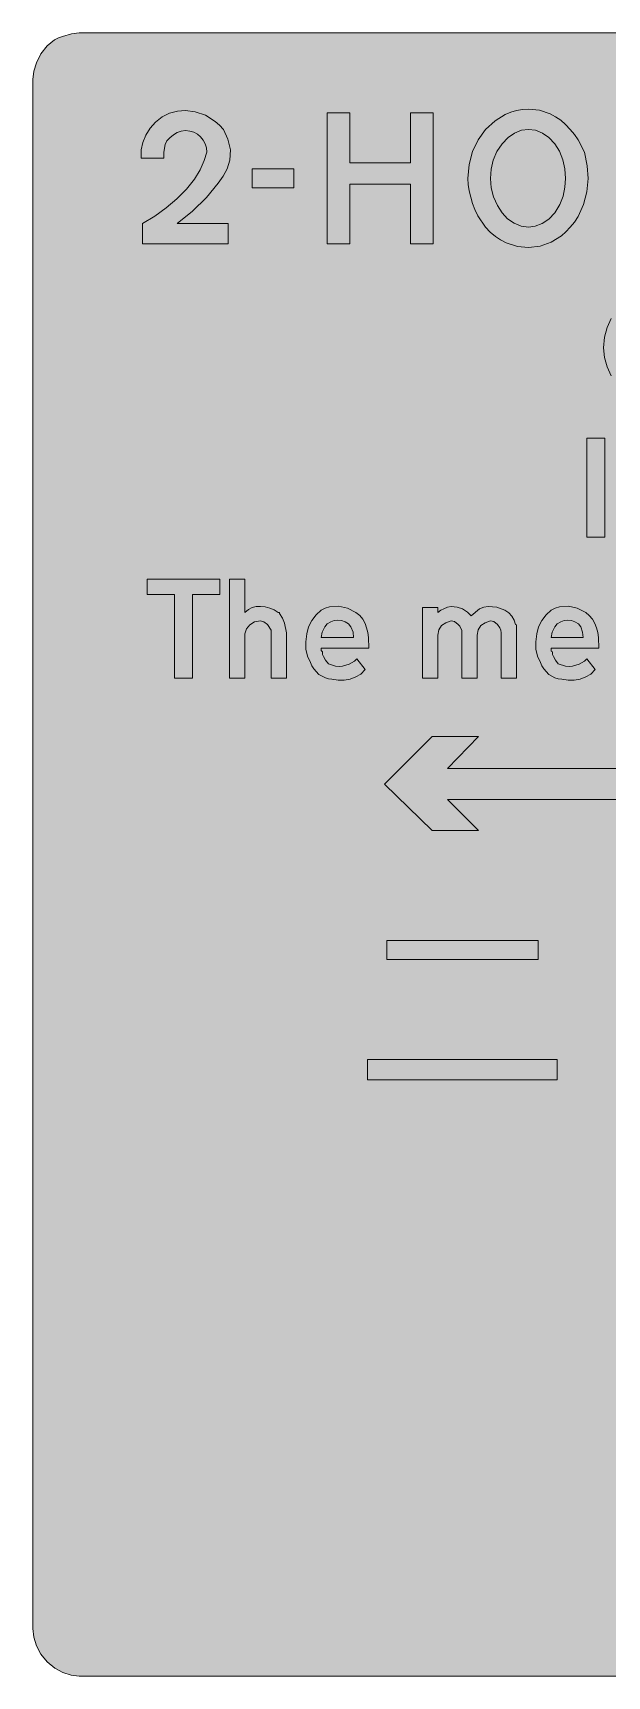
# Model space of a CAD drawing. Header units: metres. Extents: x 10 to 559, y 12 to 260.
# Drawn here: x 10.3 to 97, y 12.1 to 260.1 of the extents above; entities that cross this region are included whole.
import ezdxf

# ---------------------------------------------------------------- set-up
doc = ezdxf.new("R2010")
doc.units = ezdxf.units.M
for name, color, linetype, true_color in [('FILL_BLUE_0000FF', 7, 'Continuous', 0x0000ff), ('FILL_WHITE_FFFFFF', 7, 'Continuous', 0xffffff), ('STROKE_WHITE_FFFFFF', 7, 'Continuous', 0xffffff)]:
    doc.layers.add(name, color=color, linetype=linetype, true_color=true_color)

msp = doc.modelspace()

# ---------------------------------------------------------------- hatches: boundary and pattern name
at = {"layer": 'FILL_BLUE_0000FF', "true_color": 0x0000ff}
h = msp.add_hatch(color=7, dxfattribs=at)
h.dxf.hatch_style = 1
h.paths.add_polyline_path([(553.76, 259.97), (555.08, 259.58), (556.32, 258.96), (557.46, 258.12), (558.3, 256.98), (558.92, 255.74), (559.31, 254.42), (559.44, 253.08), (559.44, 19.26), (559.31, 17.91), (558.9, 16.56), (558.25, 15.32), (557.46, 14.22), (556.29, 13.28), (555.01, 12.6), (553.69, 12.2), (552.42, 12.06), (17.28, 12.06), (16.04, 12.19), (14.78, 12.6), (13.56, 13.28), (12.42, 14.22), (11.48, 15.36), (10.8, 16.61), (10.4, 17.92), (10.26, 19.26), (10.26, 253.08), (10.4, 254.34), (10.8, 255.6), (11.48, 256.93), (12.42, 258.12), (13.52, 259.04), (14.12, 259.36), (14.76, 259.56), (16.09, 259.97), (17.28, 260.1), (552.42, 260.1), (553.76, 259.97)])
at = {"layer": 'FILL_WHITE_FFFFFF', "true_color": 0xffffff}
h = msp.add_hatch(color=7, dxfattribs=at)
h.dxf.hatch_style = 1
h.paths.add_polyline_path([(26.64, 241.2), (26.64, 242.46), (26.88, 243.56), (27.31, 244.67), (27.96, 245.7), (28.8, 246.6), (29.81, 247.41), (30.91, 247.97), (32.09, 248.3), (33.3, 248.4), (34.76, 248.18), (36.36, 247.68), (37.78, 246.74), (38.46, 246.16), (39.06, 245.52), (39.73, 244.06), (40.14, 242.46), (40, 240.89), (39.6, 239.58), (38.99, 238.49), (38.27, 237.4), (36.49, 235.24), (34.39, 233.18), (32.04, 231.3), (39.78, 231.3), (39.78, 228.24), (26.82, 228.24), (26.82, 231.3), (28.67, 232.44), (30.42, 233.71), (32.03, 235.07), (33.48, 236.52), (34.67, 238), (35.55, 239.45), (36.16, 240.82), (36.54, 242.1), (36.47, 242.76), (36.29, 243.37), (35.99, 243.92), (35.59, 244.4), (35.12, 244.79), (34.57, 245.09), (33.96, 245.27), (33.3, 245.34), (32.66, 245.27), (32.06, 245.07), (31.5, 244.73), (30.96, 244.26), (30.52, 243.8), (30.24, 243.25), (30.06, 242.1), (30.06, 241.2), (26.64, 241.2)])
h = msp.add_hatch(color=7, dxfattribs=at)
h.dxf.hatch_style = 1
h.paths.add_polyline_path([(88.42, 247.86), (89.23, 247.44), (90, 246.91), (90.74, 246.27), (91.44, 245.52), (92.08, 244.78), (92.65, 243.95), (93.6, 242.1), (94, 240.05), (94.14, 238.14), (93.97, 236.13), (93.46, 234.18), (92.62, 232.37), (92.07, 231.53), (91.44, 230.76), (90.8, 230.06), (90.1, 229.45), (88.56, 228.49), (86.88, 227.9), (85.14, 227.7), (83.47, 227.87), (81.76, 228.42), (80.93, 228.84), (80.13, 229.37), (79.37, 230.01), (78.66, 230.76), (77.47, 232.49), (77.01, 233.42), (76.68, 234.36), (76.18, 236.25), (76.02, 237.2), (75.96, 238.14), (76.15, 240.23), (76.7, 242.17), (77.55, 243.94), (78.66, 245.52), (80.08, 246.83), (81.63, 247.79), (82.46, 248.13), (83.32, 248.38), (84.21, 248.53), (85.14, 248.58), (86.78, 248.41), (88.42, 247.86)])
h.paths.add_polyline_path([(83.02, 244.98), (82.05, 244.3), (81.18, 243.36), (80.37, 242.19), (79.81, 240.89), (79.48, 239.51), (79.38, 238.14), (79.51, 236.69), (79.87, 235.33), (80.44, 234.06), (81.18, 232.92), (81.98, 232.05), (82.96, 231.37), (84.04, 230.92), (85.14, 230.76), (86.14, 230.9), (87.19, 231.3), (88.2, 231.98), (89.1, 232.92), (89.88, 234.17), (90.38, 235.46), (90.64, 236.79), (90.72, 238.14), (90.62, 239.59), (90.31, 240.95), (89.81, 242.22), (89.1, 243.36), (88.23, 244.3), (87.25, 244.98), (86.21, 245.39), (85.14, 245.52), (84.07, 245.39), (83.02, 244.98)], flags=16)
h = msp.add_hatch(color=7, dxfattribs=at)
h.dxf.hatch_style = 1
h.paths.add_polyline_path([(67.32, 237.24), (58.14, 237.24), (58.14, 228.24), (54.72, 228.24), (54.72, 248.04), (58.14, 248.04), (58.14, 240.48), (67.32, 240.48), (67.32, 248.04), (70.74, 248.04), (70.74, 228.24), (67.32, 228.24), (67.32, 237.24)])
h = msp.add_hatch(color=7, dxfattribs=at)
h.dxf.hatch_style = 1
h.paths.add_polyline_path([(49.68, 239.58), (49.68, 236.7), (43.38, 236.7), (43.38, 239.58), (49.68, 239.58)])
h = msp.add_hatch(color=7, dxfattribs=at)
h.dxf.hatch_style = 1
h.paths.add_polyline_path([(105.86, 219.94), (106.99, 219.21), (108, 218.16), (108.84, 216.98), (109.46, 215.64), (109.85, 214.16), (109.98, 212.58), (109.85, 211.1), (109.46, 209.68), (108.84, 208.35), (108, 207.18), (106.99, 206.13), (105.86, 205.4), (104.63, 204.98), (103.32, 204.84), (101.98, 204.98), (100.69, 205.4), (99.5, 206.13), (98.46, 207.18), (97.62, 208.35), (97, 209.68), (96.61, 211.1), (96.48, 212.58), (96.61, 214.16), (97, 215.64), (97.62, 216.98), (98.46, 218.16), (99.5, 219.21), (100.69, 219.94), (101.98, 220.36), (103.32, 220.5), (104.63, 220.36), (105.86, 219.94)])
h.paths.add_polyline_path([(101.72, 217.76), (100.97, 217.25), (100.26, 216.54), (99.68, 215.67), (99.29, 214.7), (99.07, 213.65), (99, 212.58), (99.07, 211.61), (99.29, 210.62), (99.68, 209.67), (100.26, 208.8), (100.97, 208.09), (101.72, 207.59), (102.51, 207.28), (103.32, 207.18), (104.05, 207.28), (104.83, 207.59), (105.57, 208.09), (106.2, 208.8), (106.78, 209.67), (107.17, 210.62), (107.39, 211.61), (107.46, 212.58), (107.39, 213.65), (107.17, 214.7), (106.78, 215.67), (106.2, 216.54), (105.57, 217.25), (104.83, 217.76), (104.05, 218.06), (103.32, 218.16), (102.51, 218.06), (101.72, 217.76)], flags=16)
h = msp.add_hatch(color=7, dxfattribs=at)
h.dxf.hatch_style = 1
h.paths.add_polyline_path([(96.66, 198.9), (96.66, 183.96), (93.96, 183.96), (93.96, 198.9), (96.66, 198.9)])
h = msp.add_hatch(color=7, dxfattribs=at)
h.dxf.hatch_style = 1
h.paths.add_polyline_path([(38.52, 175.32), (34.38, 175.32), (34.38, 162.72), (31.68, 162.72), (31.68, 175.32), (27.54, 175.32), (27.54, 177.66), (38.52, 177.66), (38.52, 175.32)])
h = msp.add_hatch(color=7, dxfattribs=at)
h.dxf.hatch_style = 1
h.paths.add_polyline_path([(42.3, 162.72), (39.96, 162.72), (39.96, 177.66), (42.3, 177.66), (42.3, 172.62), (42.84, 173.05), (43.38, 173.34), (44.01, 173.5), (44.64, 173.52), (45.34, 173.46), (46.06, 173.27), (46.74, 172.99), (47.34, 172.62), (47.52, 172.62), (47.52, 172.44), (47.97, 171.74), (48.26, 171), (48.6, 169.56), (48.6, 169.38), (48.6, 169.31), (48.6, 169.2), (48.6, 162.72), (46.26, 162.72), (46.26, 169.56), (46.26, 169.92), (45.72, 170.82), (45.18, 171.22), (44.64, 171.36), (43.77, 171.2), (43.06, 170.77), (42.56, 170.15), (42.3, 169.38), (42.3, 169.31), (42.3, 169.2), (42.3, 162.72)])
h = msp.add_hatch(color=7, dxfattribs=at)
h.dxf.hatch_style = 1
h.paths.add_polyline_path([(54.45, 162.76), (53.46, 163.26), (52.69, 164.09), (52.4, 164.55), (52.2, 165.06), (51.76, 166.04), (51.52, 167.08), (51.49, 168.2), (51.66, 169.38), (51.92, 170.42), (52.4, 171.38), (53.05, 172.24), (53.82, 172.98), (54.44, 173.27), (55.09, 173.46), (56.43, 173.54), (57.77, 173.26), (59.04, 172.62), (59.65, 172.15), (60.12, 171.58), (60.46, 170.95), (60.66, 170.28), (60.87, 169.57), (60.97, 168.82), (61.02, 167.22), (53.82, 167.22), (53.82, 167.04), (53.82, 166.86), (54, 166.68), (54.02, 166.25), (54.18, 165.96), (54.47, 165.42), (54.9, 164.88), (55.98, 164.5), (56.52, 164.45), (57.06, 164.52), (58.03, 164.81), (58.86, 165.24), (59.22, 165.6), (60.48, 163.98), (59.83, 163.3), (59.04, 162.9), (58.2, 162.57), (57.31, 162.38), (56.38, 162.37), (55.44, 162.54), (54.93, 162.6), (54.45, 162.76)])
h.paths.add_polyline_path([(58.63, 169.65), (58.32, 170.46), (57.94, 170.89), (57.42, 171.18), (56.88, 171.38), (56.34, 171.45), (55.8, 171.38), (55.26, 171.18), (54.74, 170.89), (54.36, 170.46), (53.95, 169.65), (53.82, 168.84), (58.68, 168.84), (58.63, 169.65)], flags=16)
h = msp.add_hatch(color=7, dxfattribs=at)
h.dxf.hatch_style = 1
h.paths.add_polyline_path([(75.06, 169.92), (74.88, 170.28), (74.77, 170.55), (74.52, 170.82), (73.98, 171.23), (73.44, 171.36), (72.65, 171.07), (72, 170.64), (71.59, 169.99), (71.46, 169.2), (71.46, 162.72), (69.12, 162.72), (69.12, 173.34), (71.46, 173.34), (71.46, 172.62), (71.91, 172.96), (72.36, 173.16), (72.9, 173.41), (73.44, 173.52), (74.35, 173.42), (75.17, 173.14), (75.9, 172.68), (76.5, 172.08), (77.76, 173.16), (78.39, 173.41), (79.02, 173.52), (80.35, 173.39), (81.54, 172.98), (82.15, 172.54), (82.62, 172.04), (82.96, 171.46), (83.16, 170.82), (83.32, 170.73), (83.34, 170.64), (83.34, 170.28), (83.34, 162.72), (81, 162.72), (81, 169.56), (80.98, 169.92), (80.82, 170.28), (80.46, 170.82), (79.92, 171.23), (79.38, 171.36), (78.59, 171.07), (77.94, 170.64), (77.53, 169.99), (77.4, 169.2), (77.4, 162.72), (75.06, 162.72), (75.06, 169.56), (75.06, 169.63), (75.06, 169.74), (75.06, 169.92)])
h = msp.add_hatch(color=7, dxfattribs=at)
h.dxf.hatch_style = 1
h.paths.add_polyline_path([(89.12, 162.76), (88.2, 163.26), (87.43, 164.09), (87.14, 164.55), (86.94, 165.06), (86.5, 166.04), (86.26, 167.08), (86.23, 168.2), (86.4, 169.38), (86.66, 170.42), (87.14, 171.38), (87.79, 172.24), (88.56, 172.98), (89.18, 173.27), (89.83, 173.46), (91.17, 173.54), (92.51, 173.26), (93.78, 172.62), (94.31, 172.15), (94.79, 171.58), (95.17, 170.95), (95.4, 170.28), (95.61, 169.57), (95.71, 168.82), (95.76, 167.22), (88.56, 167.22), (88.56, 167.04), (88.56, 166.86), (88.58, 166.77), (88.74, 166.68), (88.76, 166.25), (88.92, 165.96), (89.21, 165.42), (89.64, 164.88), (90.72, 164.5), (91.26, 164.45), (91.8, 164.52), (92.77, 164.81), (93.6, 165.24), (93.96, 165.6), (95.22, 163.98), (94.57, 163.3), (93.78, 162.9), (92.94, 162.57), (92.05, 162.38), (91.12, 162.37), (90.18, 162.54), (89.64, 162.6), (89.12, 162.76)])
h.paths.add_polyline_path([(93.31, 169.65), (93.06, 170.46), (92.68, 170.89), (92.16, 171.18), (91.62, 171.38), (91.08, 171.45), (90.54, 171.38), (90, 171.18), (89.48, 170.89), (89.1, 170.46), (88.69, 169.65), (88.56, 168.84), (93.42, 168.84), (93.31, 169.65)], flags=16)
h = msp.add_hatch(color=7, dxfattribs=at)
h.dxf.hatch_style = 1
h.paths.add_polyline_path([(77.58, 139.68), (70.56, 139.68), (63.36, 146.7), (70.56, 153.9), (77.58, 153.9), (72.9, 149.04), (506.34, 149.04), (506.34, 144.36), (72.9, 144.36), (77.58, 139.68)])
h = msp.add_hatch(color=7, dxfattribs=at)
h.dxf.hatch_style = 1
h.paths.add_polyline_path([(86.58, 123.12), (86.58, 120.24), (63.72, 120.24), (63.72, 123.12), (86.58, 123.12)])
h = msp.add_hatch(color=7, dxfattribs=at)
h.dxf.hatch_style = 1
h.paths.add_polyline_path([(89.46, 105.12), (89.46, 102.06), (60.84, 102.06), (60.84, 105.12), (89.46, 105.12)])

# ---------------------------------------------------------------- linework, layer by layer
at = {"layer": 'FILL_BLUE_0000FF', "lineweight": 0, "true_color": 0x0000ff}
msp.add_lwpolyline([(552.42, 12.06), (17.28, 12.06), (16.04, 12.19), (14.78, 12.6), (13.56, 13.28), (12.42, 14.22), (11.48, 15.36), (10.8, 16.61), (10.4, 17.92), (10.26, 19.26), (10.26, 253.08), (10.4, 254.34), (10.8, 255.6), (11.48, 256.93), (12.42, 258.12), (13.52, 259.04), (14.12, 259.36), (14.76, 259.56), (16.09, 259.97), (17.28, 260.1), (552.42, 260.1)], dxfattribs=at)
at = {"layer": 'FILL_WHITE_FFFFFF', "lineweight": 0, "true_color": 0xffffff}
for points in [[(26.64, 241.2), (26.64, 242.46), (26.88, 243.56), (27.31, 244.67), (27.96, 245.7), (28.8, 246.6), (29.81, 247.41), (30.91, 247.97), (32.09, 248.3), (33.3, 248.4), (34.76, 248.18), (36.36, 247.68), (37.78, 246.74), (38.46, 246.16), (39.06, 245.52), (39.73, 244.06), (40.14, 242.46), (40, 240.89), (39.6, 239.58), (38.99, 238.49), (38.27, 237.4), (36.49, 235.24), (34.39, 233.18), (32.04, 231.3), (39.78, 231.3), (39.78, 228.24), (26.82, 228.24), (26.82, 231.3), (28.67, 232.44), (30.42, 233.71), (32.03, 235.07), (33.48, 236.52), (34.67, 238), (35.55, 239.45), (36.16, 240.82), (36.54, 242.1), (36.47, 242.76), (36.29, 243.37), (35.99, 243.92), (35.59, 244.4), (35.12, 244.79), (34.57, 245.09), (33.96, 245.27), (33.3, 245.34), (32.66, 245.27), (32.06, 245.07), (31.5, 244.73), (30.96, 244.26), (30.52, 243.8), (30.24, 243.25), (30.06, 242.1), (30.06, 241.2)], [(88.42, 247.86), (89.23, 247.44), (90, 246.91), (90.74, 246.27), (91.44, 245.52), (92.08, 244.78), (92.65, 243.95), (93.6, 242.1), (94, 240.05), (94.14, 238.14), (93.97, 236.13), (93.46, 234.18), (92.62, 232.37), (92.07, 231.53), (91.44, 230.76), (90.8, 230.06), (90.1, 229.45), (88.56, 228.49), (86.88, 227.9), (85.14, 227.7), (83.47, 227.87), (81.76, 228.42), (80.93, 228.84), (80.13, 229.37), (79.37, 230.01), (78.66, 230.76), (77.47, 232.49), (77.01, 233.42), (76.68, 234.36), (76.18, 236.25), (76.02, 237.2), (75.96, 238.14), (76.15, 240.23), (76.7, 242.17), (77.55, 243.94), (78.66, 245.52), (80.08, 246.83), (81.63, 247.79), (82.46, 248.13), (83.32, 248.38), (84.21, 248.53), (85.14, 248.58), (86.78, 248.41)], [(67.32, 237.24), (58.14, 237.24), (58.14, 228.24), (54.72, 228.24), (54.72, 248.04), (58.14, 248.04), (58.14, 240.48), (67.32, 240.48), (67.32, 248.04), (70.74, 248.04), (70.74, 228.24), (67.32, 228.24)], [(83.02, 244.98), (82.05, 244.3), (81.18, 243.36), (80.37, 242.19), (79.81, 240.89), (79.48, 239.51), (79.38, 238.14), (79.51, 236.69), (79.87, 235.33), (80.44, 234.06), (81.18, 232.92), (81.98, 232.05), (82.96, 231.37), (84.04, 230.92), (85.14, 230.76), (86.14, 230.9), (87.19, 231.3), (88.2, 231.98), (89.1, 232.92), (89.88, 234.17), (90.38, 235.46), (90.64, 236.79), (90.72, 238.14), (90.62, 239.59), (90.31, 240.95), (89.81, 242.22), (89.1, 243.36), (88.23, 244.3), (87.25, 244.98), (86.21, 245.39), (85.14, 245.52), (84.07, 245.39)], [(49.68, 239.58), (49.68, 236.7), (43.38, 236.7), (43.38, 239.58)], [(96.66, 198.9), (96.66, 183.96), (93.96, 183.96), (93.96, 198.9)], [(38.52, 175.32), (34.38, 175.32), (34.38, 162.72), (31.68, 162.72), (31.68, 175.32), (27.54, 175.32), (27.54, 177.66), (38.52, 177.66)], [(42.3, 162.72), (39.96, 162.72), (39.96, 177.66), (42.3, 177.66), (42.3, 172.62), (42.84, 173.05), (43.38, 173.34), (44.01, 173.5), (44.64, 173.52), (45.34, 173.46), (46.06, 173.27), (46.74, 172.99), (47.34, 172.62), (47.52, 172.62), (47.52, 172.44), (47.97, 171.74), (48.26, 171), (48.6, 169.56), (48.6, 169.38), (48.6, 169.31), (48.6, 169.2), (48.6, 162.72), (46.26, 162.72), (46.26, 169.56), (46.26, 169.92), (45.72, 170.82), (45.18, 171.22), (44.64, 171.36), (43.77, 171.2), (43.06, 170.77), (42.56, 170.15), (42.3, 169.38), (42.3, 169.31), (42.3, 169.2)], [(54.45, 162.76), (53.46, 163.26), (52.69, 164.09), (52.4, 164.55), (52.2, 165.06), (51.76, 166.04), (51.52, 167.08), (51.49, 168.2), (51.66, 169.38), (51.92, 170.42), (52.4, 171.38), (53.05, 172.24), (53.82, 172.98), (54.44, 173.27), (55.09, 173.46), (56.43, 173.54), (57.77, 173.26), (59.04, 172.62), (59.65, 172.15), (60.12, 171.58), (60.46, 170.95), (60.66, 170.28), (60.87, 169.57), (60.97, 168.82), (61.02, 167.22), (53.82, 167.22), (53.82, 167.04), (53.82, 166.86), (54, 166.68), (54.02, 166.25), (54.18, 165.96), (54.47, 165.42), (54.9, 164.88), (55.98, 164.5), (56.52, 164.45), (57.06, 164.52), (58.03, 164.81), (58.86, 165.24), (59.22, 165.6), (60.48, 163.98), (59.83, 163.3), (59.04, 162.9), (58.2, 162.57), (57.31, 162.38), (56.38, 162.37), (55.44, 162.54), (54.93, 162.6)], [(58.63, 169.65), (58.32, 170.46), (57.94, 170.89), (57.42, 171.18), (56.88, 171.38), (56.34, 171.45), (55.8, 171.38), (55.26, 171.18), (54.74, 170.89), (54.36, 170.46), (53.95, 169.65), (53.82, 168.84), (58.68, 168.84)], [(75.06, 169.92), (74.88, 170.28), (74.77, 170.55), (74.52, 170.82), (73.98, 171.23), (73.44, 171.36), (72.65, 171.07), (72, 170.64), (71.59, 169.99), (71.46, 169.2), (71.46, 162.72), (69.12, 162.72), (69.12, 173.34), (71.46, 173.34), (71.46, 172.62), (71.91, 172.96), (72.36, 173.16), (72.9, 173.41), (73.44, 173.52), (74.35, 173.42), (75.17, 173.14), (75.9, 172.68), (76.5, 172.08), (77.76, 173.16), (78.39, 173.41), (79.02, 173.52), (80.35, 173.39), (81.54, 172.98), (82.15, 172.54), (82.62, 172.04), (82.96, 171.46), (83.16, 170.82), (83.32, 170.73), (83.34, 170.64), (83.34, 170.28), (83.34, 162.72), (81, 162.72), (81, 169.56), (80.98, 169.92), (80.82, 170.28), (80.46, 170.82), (79.92, 171.23), (79.38, 171.36), (78.59, 171.07), (77.94, 170.64), (77.53, 169.99), (77.4, 169.2), (77.4, 162.72), (75.06, 162.72), (75.06, 169.56), (75.06, 169.63), (75.06, 169.74)], [(89.12, 162.76), (88.2, 163.26), (87.43, 164.09), (87.14, 164.55), (86.94, 165.06), (86.5, 166.04), (86.26, 167.08), (86.23, 168.2), (86.4, 169.38), (86.66, 170.42), (87.14, 171.38), (87.79, 172.24), (88.56, 172.98), (89.18, 173.27), (89.83, 173.46), (91.17, 173.54), (92.51, 173.26), (93.78, 172.62), (94.31, 172.15), (94.79, 171.58), (95.17, 170.95), (95.4, 170.28), (95.61, 169.57), (95.71, 168.82), (95.76, 167.22), (88.56, 167.22), (88.56, 167.04), (88.56, 166.86), (88.58, 166.77), (88.74, 166.68), (88.76, 166.25), (88.92, 165.96), (89.21, 165.42), (89.64, 164.88), (90.72, 164.5), (91.26, 164.45), (91.8, 164.52), (92.77, 164.81), (93.6, 165.24), (93.96, 165.6), (95.22, 163.98), (94.57, 163.3), (93.78, 162.9), (92.94, 162.57), (92.05, 162.38), (91.12, 162.37), (90.18, 162.54), (89.64, 162.6)], [(93.31, 169.65), (93.06, 170.46), (92.68, 170.89), (92.16, 171.18), (91.62, 171.38), (91.08, 171.45), (90.54, 171.38), (90, 171.18), (89.48, 170.89), (89.1, 170.46), (88.69, 169.65), (88.56, 168.84), (93.42, 168.84)], [(77.58, 139.68), (70.56, 139.68), (63.36, 146.7), (70.56, 153.9), (77.58, 153.9), (72.9, 149.04), (506.34, 149.04), (506.34, 144.36), (72.9, 144.36)], [(86.58, 123.12), (86.58, 120.24), (63.72, 120.24), (63.72, 123.12)], [(89.46, 105.12), (89.46, 102.06), (60.84, 102.06), (60.84, 105.12)]]:
    msp.add_lwpolyline(points, close=True, dxfattribs=at)
msp.add_lwpolyline([(97.62, 208.35), (97, 209.68), (96.61, 211.1), (96.48, 212.58), (96.61, 214.16), (97, 215.64), (97.62, 216.98)], dxfattribs=at)
at = {"layer": 'STROKE_WHITE_FFFFFF', "lineweight": 0, "true_color": 0xffffff}
msp.add_lwpolyline([(70.74, 228.24), (67.32, 228.24), (70.74, 228.24)], dxfattribs=at)

doc.saveas('drawing.dxf')
